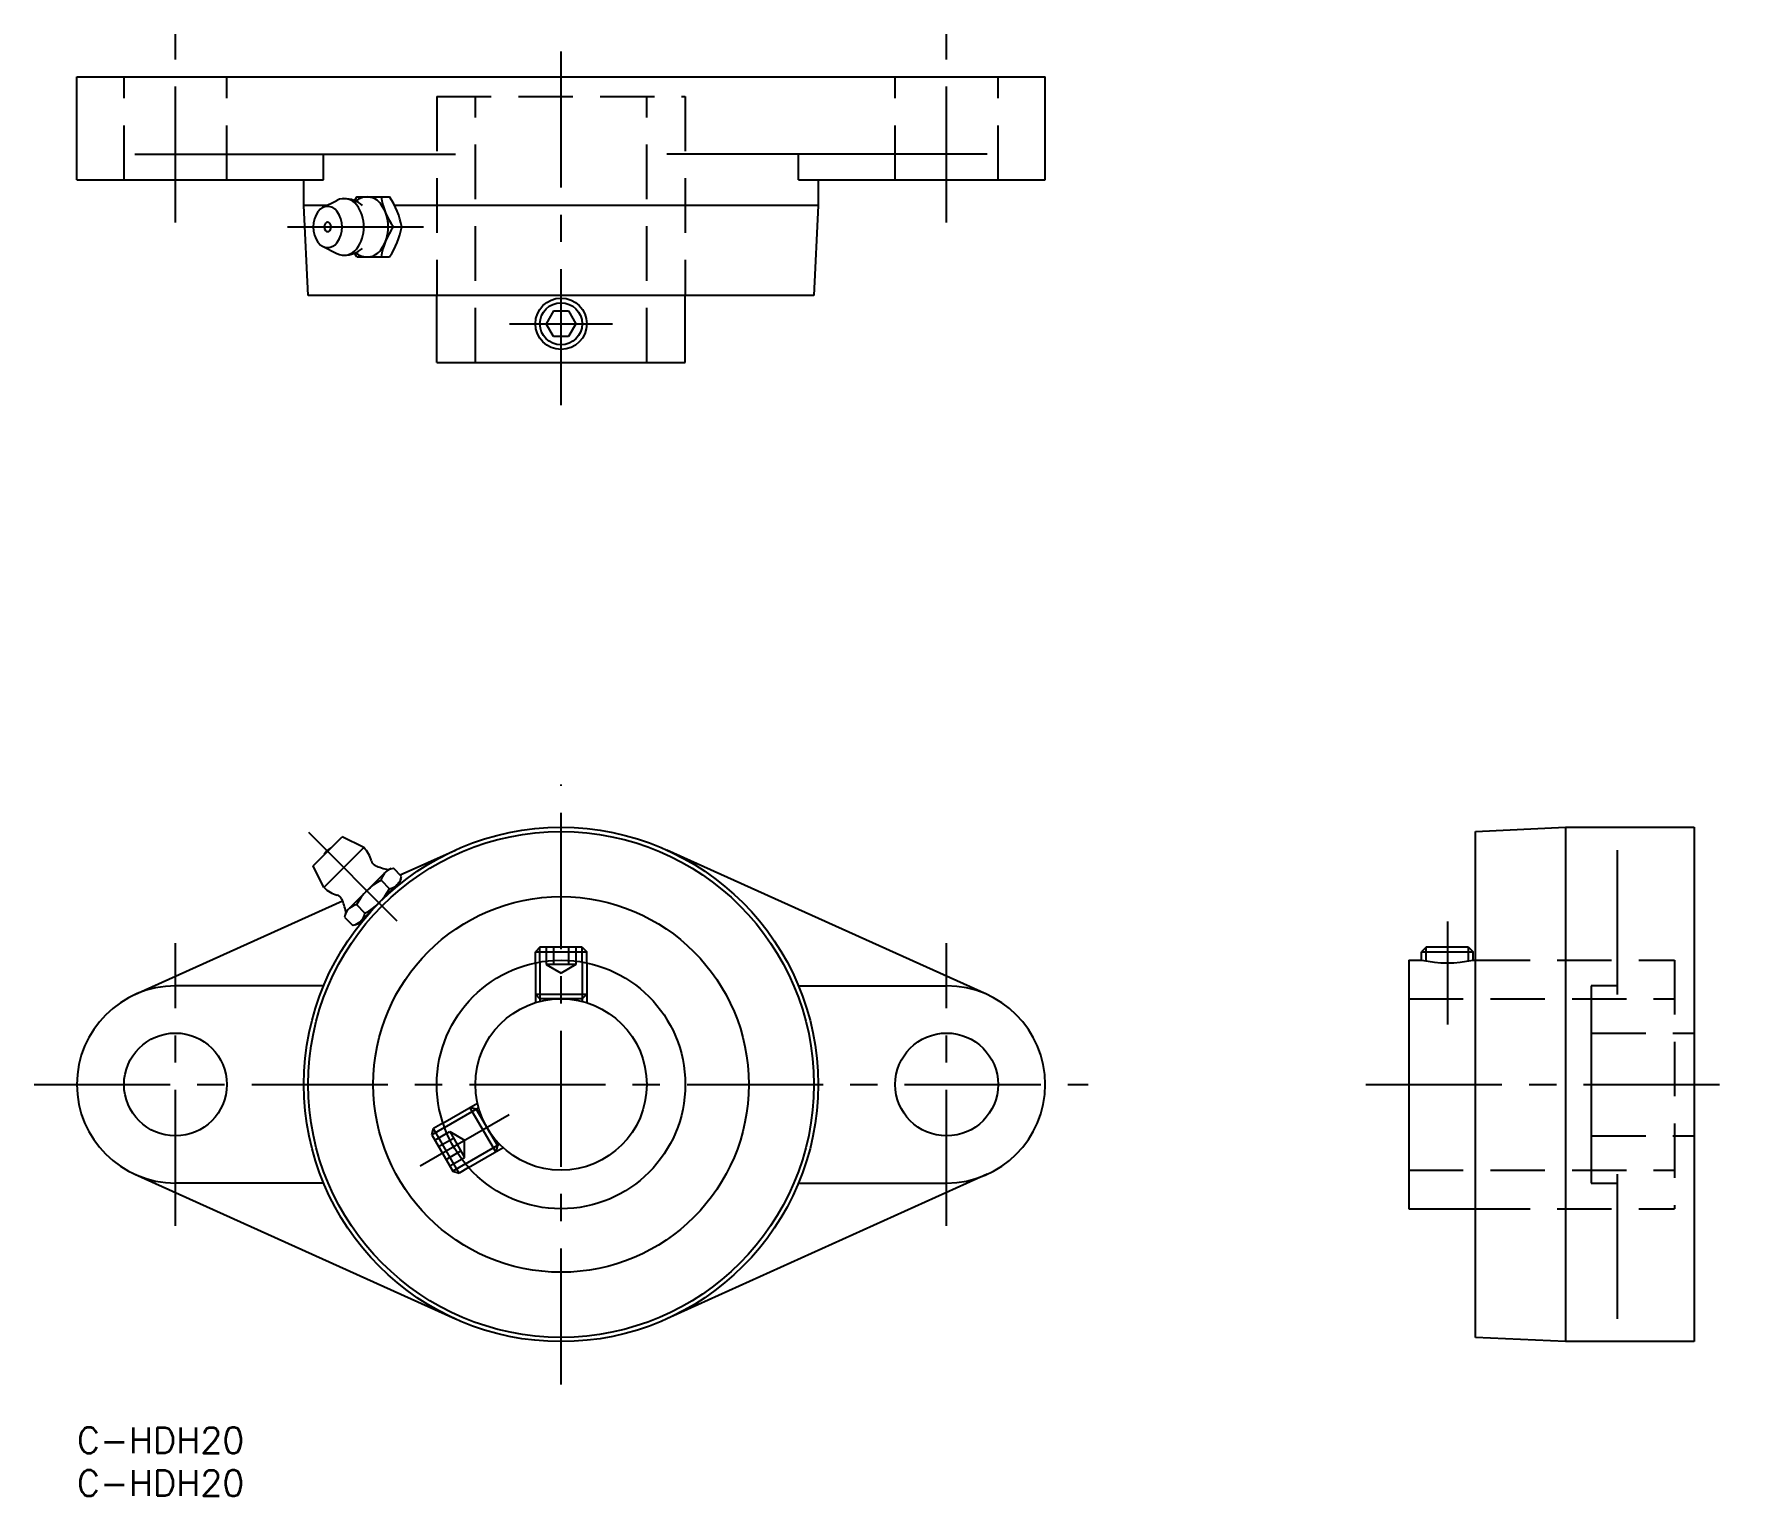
# Model space of a CAD drawing. Extents: x -5 to 194, y -8 to 163.
import ezdxf

# ---------------------------------------------------------------- set-up
doc = ezdxf.new("R2010")
doc.units = 0
doc.header["$LTSCALE"] = 0.5
doc.linetypes.add('CENTER', pattern=[50.8, 31.75, -6.35, 6.35, -6.35])
doc.linetypes.add('DASHED', pattern=[19.05, 12.7, -6.35])
for name, color, linetype in [('MSM_CENTER', 1, 'CENTER'), ('MSM_CONTINUOUS', 7, 'CONTINUOUS'), ('MSM_DASHED', 4, 'DASHED'), ('MSM_NARROW', 5, 'CONTINUOUS'), ('MSM_PART_NUMBER', 7, 'CONTINUOUS')]:
    doc.layers.add(name, color=color, linetype=linetype)
doc.styles.get("Standard").update_dxf_attribs({"font": 'txt.shx', "height": 3, "bigfont": 'bigfont.shx'})

# ---------------------------------------------------------------- blocks, each defined once
blk = doc.blocks.new('*U26')
at = {"layer": 'MSM_PART_NUMBER'}
blk.add_text('C-HDH20', height=3, dxfattribs=at).set_placement((0, -3))
blk = doc.blocks.new('*U27')
at = {"layer": 'MSM_PART_NUMBER'}
blk.add_text('C-HDH20', height=3, dxfattribs=at).set_placement((0, -8))

msp = doc.modelspace()

# ---------------------------------------------------------------- linework, layer by layer
at = {"layer": 'MSM_CENTER'}
for p, q in [((11.5, 140.54), (11.5, 162.54)), ((56.5, 119.24), (56.5, 162.54)), ((101.5, 140.54), (101.5, 162.54)), ((24.56, 140.04), (40.72, 140.04)), ((50.5, 128.74), (62.5, 128.74)), ((56.5, 5), (56.5, 75)), ((37.39, 59.07), (27.07, 69.4)), ((159.93, 59), (159.93, 47)), ((11.5, 23.5), (11.5, 56.5)), ((101.5, 23.5), (101.5, 56.5)), ((-5, 40), (118, 40)), ((150.43, 40), (193.73, 40)), ((40.05, 30.5), (50.44, 36.5))]:
    msp.add_line(p, q, dxfattribs=at)
at = {"layer": 'MSM_CONTINUOUS'}
for p, q in [((0, 145.54), (0, 157.54)), ((0, 157.54), (113, 157.54)), ((113, 145.54), (113, 157.54)), ((6.77, 148.54), (44.17, 148.54)), ((28.79, 145.54), (28.79, 148.54)), ((106.23, 148.54), (68.83, 148.54)), ((84.21, 145.54), (84.21, 148.54)), ((0, 145.54), (28.79, 145.54)), ((26.5, 142.54), (26.5, 145.54)), ((84.21, 145.54), (113, 145.54)), ((86.5, 145.54), (86.5, 142.54)), ((28.65, 142.3), (30.33, 143.14)), ((32.65, 143.54), (32.38, 143.11)), ((32.65, 143.54), (36.48, 143.54)), ((27, 132.04), (26.5, 142.54)), ((29.14, 142.54), (26.5, 142.54)), ((86.5, 142.54), (37.07, 142.54)), ((86.5, 142.54), (86, 132.04)), ((36.93, 140.04), (37.9, 140.04)), ((28.65, 137.78), (30.33, 136.94)), ((32.65, 136.54), (32.38, 136.97)), ((32.65, 136.54), (36.48, 136.54)), ((86, 132.04), (27, 132.04)), ((42, 124.24), (42, 132.04)), ((71, 124.24), (71, 132.04)), ((55.63, 130.24), (54.77, 128.74)), ((55.63, 130.24), (57.37, 130.24)), ((57.37, 130.24), (58.23, 128.74)), ((55.63, 127.24), (54.77, 128.74)), ((57.37, 127.24), (55.63, 127.24)), ((58.23, 128.74), (57.37, 127.24)), ((42, 124.24), (71, 124.24)), ((163.23, 69.5), (173.73, 70)), ((173.73, 70), (188.73, 70)), ((173.73, 70), (173.73, 10)), ((188.73, 70), (188.73, 10)), ((27.56, 65.51), (30.95, 68.9)), ((28.83, 62.96), (33.5, 67.63)), ((33.5, 67.63), (30.95, 68.9)), ((163.23, 10.5), (163.23, 69.5)), ((37.73, 64.45), (44.17, 67.35)), ((106.23, 50.48), (68.83, 67.35)), ((179.73, 67.35), (179.73, 50.48)), ((28.83, 62.96), (27.56, 65.51)), ((31.38, 60.13), (36.33, 65.08)), ((32.79, 58.72), (37.74, 63.67)), ((35.5, 63.82), (36.48, 62.84)), ((36.33, 65.08), (36.93, 65.25)), ((37.9, 64.27), (36.93, 65.25)), ((37.74, 63.67), (37.9, 64.27)), ((37.6, 63.53), (37.73, 63.4)), ((6.77, 50.48), (31.01, 61.41)), ((31.38, 60.13), (31.22, 59.53)), ((33.62, 59.99), (32.65, 60.96)), ((31.22, 59.53), (32.19, 58.56)), ((32.79, 58.72), (32.19, 58.56)), ((32.93, 58.86), (33.07, 58.73)), ((54.04, 56), (53.5, 55.46)), ((58.96, 56), (54.04, 56)), ((58.96, 56), (59.5, 55.46)), ((157.47, 56), (156.93, 55.46)), ((162.39, 56), (157.47, 56)), ((162.39, 56), (162.93, 55.46)), ((53.5, 54.19), (53.5, 55.46)), ((53.5, 55.46), (59.5, 55.46)), ((59.5, 54.19), (59.5, 55.46)), ((155.43, 54.5), (156.93, 54.5)), ((155.43, 54.5), (155.43, 25.5)), ((156.93, 54.5), (156.93, 55.46)), ((156.93, 55.46), (162.93, 55.46)), ((162.93, 54.5), (162.93, 55.46)), ((162.93, 54.5), (163.23, 54.5)), ((28.79, 51.5), (11.5, 51.5)), ((84.21, 51.5), (101.5, 51.5)), ((179.73, 51.5), (176.73, 51.5)), ((176.73, 51.5), (176.73, 28.5)), ((41.41, 34.13), (41.61, 34.87)), ((41.41, 34.13), (43.87, 29.87)), ((42.71, 35.5), (41.61, 34.87)), ((44.61, 29.67), (41.61, 34.87)), ((43.87, 29.87), (44.61, 29.67)), ((45.71, 30.31), (44.61, 29.67)), ((6.77, 29.52), (44.17, 12.65)), ((28.79, 28.5), (11.5, 28.5)), ((106.23, 29.52), (68.83, 12.65)), ((84.21, 28.5), (101.5, 28.5)), ((176.73, 28.5), (179.73, 28.5)), ((179.73, 29.52), (179.73, 12.65)), ((155.43, 25.5), (163.23, 25.5)), ((173.73, 10), (163.23, 10.5)), ((188.73, 10), (173.73, 10))]:
    msp.add_line(p, q, dxfattribs=at)
for centre, radius in [((56.5, 128.74), 3), ((56.5, 40), 30), ((56.5, 40), 29.5), ((56.5, 40), 21.91), ((56.5, 40), 14.5), ((56.5, 40), 10), ((11.5, 40), 6), ((101.5, 40), 6)]:
    msp.add_circle(centre, radius, dxfattribs=at)
for centre, radius, start, end in [((31.17, 141.48), 1.86, 36.521, 116.7092), ((31.17, 140.04), 3.3, 49.2525, 90), ((33.85, 141.55), 1.99, 35.4758, 131.3846), ((43.67, 144.83), 8.27, 188.9993, 215.416), ((29.07, 138.47), 8.98, 10.0526, 34.3628), ((30.67, 140.04), 3.11, 143.4187, 216.5813), ((29.26, 141.09), 1.35, 36.5813, 143.4187), ((27.84, 140.04), 3.11, 323.4187, 36.5813), ((29.22, 140.04), 4.28, 323.479, 36.521), ((31.74, 140.04), 4.59, 324.5242, 35.4758), ((29.58, 140.04), 0.715, 142.797, 217.203), ((29.26, 140.29), 0.31, 37.203, 142.797), ((29.26, 139.8), 0.31, 217.203, 322.797), ((28.94, 140.04), 0.715, 322.797, 37.203), ((43.67, 135.25), 8.27, 144.584, 171.0007), ((29.11, 141.59), 8.93, 325.5657, 350.019), ((29.26, 138.99), 1.35, 216.5813, 323.4187), ((31.17, 138.6), 1.86, 243.2908, 323.479), ((31.17, 140.04), 3.3, 270, 310.7475), ((33.85, 138.53), 1.99, 228.6154, 324.5242), ((30.31, 66.15), 1.59, 114.5554, 155.4455), ((31.17, 65.3), 3.3, 14.0328, 45.0005), ((35.14, 66.29), 0.8, 194.0328, 244.7841), ((38.58, 57.88), 6.69, 117.4125, 152.5884), ((37.36, 70.99), 6, 244.7841, 260.1044), ((37.26, 63.49), 1.79, 109.3847, 169.3847), ((36.15, 64.6), 1.79, 280.6162, 340.6162), ((31.17, 65.3), 3.3, 225.0005, 255.9681), ((30.17, 61.32), 0.8, 25.2168, 75.9681), ((25.47, 59.1), 6, 9.8965, 25.2168), ((30.54, 65.92), 6.69, 297.4125, 332.5884), ((32.98, 59.2), 1.79, 100.6162, 160.6162), ((31.86, 60.32), 1.79, 289.3847, 349.3847), ((159.93, 68.69), 14.5, 258.0595, 281.9405), ((11.5, 40), 11.5, 90, 270), ((101.5, 40), 11.5, 270, 90)]:
    msp.add_arc(centre, radius, start, end, dxfattribs=at)
at = {"layer": 'MSM_DASHED'}
for p, q in [((5.5, 145.54), (5.5, 157.54)), ((17.5, 145.54), (17.5, 157.54)), ((95.5, 145.54), (95.5, 157.54)), ((107.5, 145.54), (107.5, 157.54)), ((42, 155.24), (71, 155.24)), ((42, 155.24), (42, 132.04)), ((46.5, 124.24), (46.5, 155.24)), ((66.5, 124.24), (66.5, 155.24)), ((71, 155.24), (71, 132.04)), ((54.77, 56), (54.77, 54)), ((55.63, 56), (55.63, 54)), ((57.37, 56), (57.37, 54)), ((58.23, 56), (58.23, 54)), ((53.5, 54.19), (53.5, 49.54)), ((54.04, 54.29), (54.04, 49.69)), ((58.23, 54), (54.77, 54)), ((54.77, 54), (56.5, 53)), ((58.23, 54), (56.5, 53)), ((58.96, 54.29), (58.96, 49.69)), ((59.5, 54.19), (59.5, 49.54)), ((163.23, 54.5), (186.43, 54.5)), ((186.43, 54.5), (186.43, 25.5)), ((54.04, 50), (53.5, 50.54)), ((53.5, 50.54), (59.5, 50.54)), ((58.96, 50), (54.04, 50)), ((58.96, 50), (59.5, 50.54)), ((155.43, 50), (186.43, 50)), ((176.73, 46), (188.73, 46)), ((42.71, 35.5), (46.74, 37.83)), ((42.9, 34.98), (46.88, 37.28)), ((48.87, 32.13), (45.87, 37.33)), ((46.61, 37.13), (45.87, 37.33)), ((46.61, 37.13), (49.07, 32.87)), ((41.78, 33.5), (43.51, 34.5)), ((43.51, 34.5), (45.24, 31.5)), ((43.51, 34.5), (45.24, 33.5)), ((176.73, 34), (188.73, 34)), ((42.21, 32.75), (43.94, 33.75)), ((43.08, 31.25), (44.81, 32.25)), ((45.24, 31.5), (45.24, 33.5)), ((45.35, 30.73), (49.33, 33.02)), ((45.71, 30.31), (49.74, 32.63)), ((49.07, 32.87), (48.87, 32.13)), ((43.51, 30.5), (45.24, 31.5)), ((155.43, 30), (186.43, 30)), ((163.23, 25.5), (186.43, 25.5))]:
    msp.add_line(p, q, dxfattribs=at)
at = {"layer": 'MSM_NARROW'}
for p, q in [((54.04, 54.29), (54.04, 56)), ((58.96, 54.29), (58.96, 56)), ((157.47, 54.4), (157.47, 56)), ((162.39, 54.4), (162.39, 56)), ((42.9, 34.98), (41.41, 34.13)), ((45.35, 30.73), (43.87, 29.87))]:
    msp.add_line(p, q, dxfattribs=at)
msp.add_circle((56.5, 128.74), 2.46, dxfattribs=at)

# ---------------------------------------------------------------- block references
at = {"layer": 'MSM_CONTINUOUS'}
for name in ['*U26', '*U27']:
    msp.add_blockref(name, (0, 0), dxfattribs=at)

doc.saveas('drawing.dxf')
